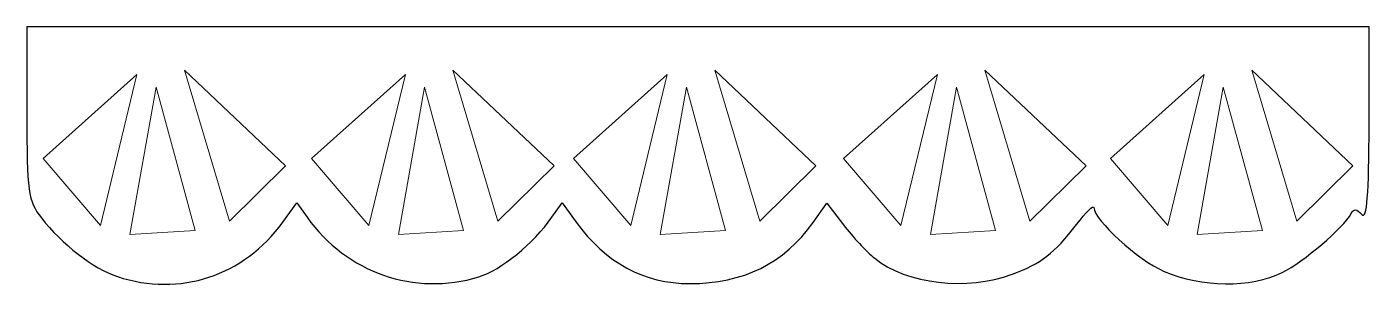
# Model space of a CAD drawing. Header units: centimetres. Extents: x -7.8 to 7.7, y -1.9 to 1.2.
import ezdxf

# ---------------------------------------------------------------- set-up
doc = ezdxf.new("R2010")
doc.units = ezdxf.units.CM
doc.header["$MEASUREMENT"] = 0
doc.layers.add('Layer 1', color=7, linetype='Continuous')

msp = doc.modelspace()

# ---------------------------------------------------------------- linework, layer by layer
at = {"layer": 'Layer 1'}
msp.add_open_spline([(-6.75663, -1.67147), (-7.03225, -1.58086), (-7.40193, -1.2962), (-7.63498, -0.99513), (-7.63498, -0.99513), (-7.78924, -0.79585), (-7.80268, -0.69892), (-7.80268, 0.21407), (-7.80268, 0.21407), (-7.80268, 0.21407), (-7.80268, 1.20663), (-7.80268, 1.20663), (-7.80268, 1.20663), (-7.80268, 1.20663), (-0.05417, 1.20663), (-0.05417, 1.20663), (-0.05417, 1.20663), (-0.05417, 1.20663), (7.69435, 1.20663), (7.69435, 1.20663), (7.69435, 1.20663), (7.69435, 1.20663), (7.69316, 0.08279), (7.69316, 0.08279), (7.69316, 0.08279), (7.69231, -0.72531), (7.66888, -1.01707), (7.60977, -0.9557), (7.60977, -0.9557), (7.54506, -0.8885), (7.51891, -0.88615), (7.48683, -0.94466), (7.48683, -0.94466), (7.39639, -1.1096), (6.93598, -1.50276), (6.69168, -1.62367), (6.69168, -1.62367), (6.32709, -1.8041), (5.76298, -1.79899), (5.32688, -1.6113), (5.32688, -1.6113), (5.02625, -1.48192), (4.51874, -1.02067), (4.51652, -0.87482), (4.51652, -0.87482), (4.51601, -0.84106), (4.4261, -0.92867), (4.31671, -1.06951), (4.31671, -1.06951), (4.05276, -1.40937), (3.91467, -1.51592), (3.57135, -1.6446), (3.57135, -1.6446), (3.05527, -1.83803), (2.35406, -1.75682), (1.98558, -1.46094), (1.98558, -1.46094), (1.89286, -1.38649), (1.73041, -1.21319), (1.62458, -1.07583), (1.62458, -1.07583), (1.62458, -1.07583), (1.43217, -0.8261), (1.43217, -0.8261), (1.43217, -0.8261), (1.43217, -0.8261), (1.27539, -1.04738), (1.27539, -1.04738), (1.27539, -1.04738), (0.94167, -1.51839), (0.46861, -1.75253), (-0.14853, -1.75213), (-0.14853, -1.75213), (-0.67689, -1.7518), (-1.12145, -1.5118), (-1.45994, -1.04418), (-1.45994, -1.04418), (-1.45994, -1.04418), (-1.62244, -0.81969), (-1.62244, -0.81969), (-1.62244, -0.81969), (-1.62244, -0.81969), (-1.74034, -0.98728), (-1.74034, -0.98728), (-1.74034, -0.98728), (-1.95547, -1.29307), (-2.32671, -1.59526), (-2.58436, -1.67432), (-2.58436, -1.67432), (-3.32385, -1.90123), (-4.11543, -1.62685), (-4.56651, -0.98728), (-4.56651, -0.98728), (-4.56651, -0.98728), (-4.6847, -0.81969), (-4.6847, -0.81969), (-4.6847, -0.81969), (-4.6847, -0.81969), (-4.8472, -1.04418), (-4.8472, -1.04418), (-4.8472, -1.04418), (-5.29628, -1.66458), (-6.0372, -1.90799), (-6.75663, -1.67147)], degree=3, knots=[0, 0, 0, 0, 0.03703704, 0.03703704, 0.03703704, 0.03703704, 0.07407407, 0.07407407, 0.07407407, 0.07407407, 0.11111111, 0.11111111, 0.11111111, 0.11111111, 0.14814815, 0.14814815, 0.14814815, 0.14814815, 0.18518519, 0.18518519, 0.18518519, 0.18518519, 0.22222222, 0.22222222, 0.22222222, 0.22222222, 0.25925926, 0.25925926, 0.25925926, 0.25925926, 0.2962963, 0.2962963, 0.2962963, 0.2962963, 0.33333333, 0.33333333, 0.33333333, 0.33333333, 0.37037037, 0.37037037, 0.37037037, 0.37037037, 0.40740741, 0.40740741, 0.40740741, 0.40740741, 0.44444444, 0.44444444, 0.44444444, 0.44444444, 0.48148148, 0.48148148, 0.48148148, 0.48148148, 0.51851852, 0.51851852, 0.51851852, 0.51851852, 0.55555556, 0.55555556, 0.55555556, 0.55555556, 0.59259259, 0.59259259, 0.59259259, 0.59259259, 0.62962963, 0.62962963, 0.62962963, 0.62962963, 0.66666667, 0.66666667, 0.66666667, 0.66666667, 0.7037037, 0.7037037, 0.7037037, 0.7037037, 0.74074074, 0.74074074, 0.74074074, 0.74074074, 0.77777778, 0.77777778, 0.77777778, 0.77777778, 0.81481481, 0.81481481, 0.81481481, 0.81481481, 0.85185185, 0.85185185, 0.85185185, 0.85185185, 0.88888889, 0.88888889, 0.88888889, 0.88888889, 0.92592593, 0.92592593, 0.92592593, 0.92592593, 1, 1, 1, 1], dxfattribs=at)
at = {"layer": 'Layer 1', "color": 2, "lineweight": 18}
for points in [[(-6.53171, 0.6584), (-6.53171, 0.6584), (-7.61474, -0.30965), (-7.61474, -0.30965), (-7.61474, -0.30965), (-7.61474, -0.30965), (-6.95284, -1.0842), (-6.95284, -1.0842), (-6.95284, -1.0842), (-6.95284, -1.0842), (-6.53171, 0.6584), (-6.53171, 0.6584)], [(-5.98287, 0.70869), (-5.98287, 0.70869), (-5.46424, -1.03446), (-5.46424, -1.03446), (-5.46424, -1.03446), (-5.46424, -1.03446), (-4.81561, -0.39547), (-4.81561, -0.39547), (-4.81561, -0.39547), (-4.81561, -0.39547), (-5.98287, 0.70869), (-5.98287, 0.70869)], [(-3.43231, 0.6584), (-3.43231, 0.6584), (-4.51534, -0.30965), (-4.51534, -0.30965), (-4.51534, -0.30965), (-4.51534, -0.30965), (-3.85344, -1.0842), (-3.85344, -1.0842), (-3.85344, -1.0842), (-3.85344, -1.0842), (-3.43231, 0.6584), (-3.43231, 0.6584)], [(-2.88347, 0.70869), (-2.88347, 0.70869), (-2.36484, -1.03446), (-2.36484, -1.03446), (-2.36484, -1.03446), (-2.36484, -1.03446), (-1.71621, -0.39547), (-1.71621, -0.39547), (-1.71621, -0.39547), (-1.71621, -0.39547), (-2.88347, 0.70869), (-2.88347, 0.70869)], [(-0.4085, 0.6584), (-0.4085, 0.6584), (-1.49153, -0.30965), (-1.49153, -0.30965), (-1.49153, -0.30965), (-1.49153, -0.30965), (-0.82963, -1.0842), (-0.82963, -1.0842), (-0.82963, -1.0842), (-0.82963, -1.0842), (-0.4085, 0.6584), (-0.4085, 0.6584)], [(0.14034, 0.70869), (0.14034, 0.70869), (0.65897, -1.03446), (0.65897, -1.03446), (0.65897, -1.03446), (0.65897, -1.03446), (1.3076, -0.39547), (1.3076, -0.39547), (1.3076, -0.39547), (1.3076, -0.39547), (0.14034, 0.70869), (0.14034, 0.70869)], [(2.70981, 0.6584), (2.70981, 0.6584), (1.62677, -0.30965), (1.62677, -0.30965), (1.62677, -0.30965), (1.62677, -0.30965), (2.28868, -1.0842), (2.28868, -1.0842), (2.28868, -1.0842), (2.28868, -1.0842), (2.70981, 0.6584), (2.70981, 0.6584)], [(3.25865, 0.70869), (3.25865, 0.70869), (3.77728, -1.03446), (3.77728, -1.03446), (3.77728, -1.03446), (3.77728, -1.03446), (4.42591, -0.39547), (4.42591, -0.39547), (4.42591, -0.39547), (4.42591, -0.39547), (3.25865, 0.70869), (3.25865, 0.70869)], [(5.79031, 0.6584), (5.79031, 0.6584), (4.70728, -0.30965), (4.70728, -0.30965), (4.70728, -0.30965), (4.70728, -0.30965), (5.36918, -1.0842), (5.36918, -1.0842), (5.36918, -1.0842), (5.36918, -1.0842), (5.79031, 0.6584), (5.79031, 0.6584)], [(6.33915, 0.70869), (6.33915, 0.70869), (6.85778, -1.03446), (6.85778, -1.03446), (6.85778, -1.03446), (6.85778, -1.03446), (7.50641, -0.39547), (7.50641, -0.39547), (7.50641, -0.39547), (7.50641, -0.39547), (6.33915, 0.70869), (6.33915, 0.70869)], [(-6.31153, 0.51136), (-6.31153, 0.51136), (-6.61273, -1.18696), (-6.61273, -1.18696), (-6.61273, -1.18696), (-6.61273, -1.18696), (-5.86019, -1.14105), (-5.86019, -1.14105), (-5.86019, -1.14105), (-5.86019, -1.14105), (-6.31153, 0.51136), (-6.31153, 0.51136)], [(-3.21213, 0.51136), (-3.21213, 0.51136), (-3.51333, -1.18696), (-3.51333, -1.18696), (-3.51333, -1.18696), (-3.51333, -1.18696), (-2.76079, -1.14105), (-2.76079, -1.14105), (-2.76079, -1.14105), (-2.76079, -1.14105), (-3.21213, 0.51136), (-3.21213, 0.51136)], [(-0.18832, 0.51136), (-0.18832, 0.51136), (-0.48952, -1.18696), (-0.48952, -1.18696), (-0.48952, -1.18696), (-0.48952, -1.18696), (0.26302, -1.14105), (0.26302, -1.14105), (0.26302, -1.14105), (0.26302, -1.14105), (-0.18832, 0.51136), (-0.18832, 0.51136)], [(2.92998, 0.51136), (2.92998, 0.51136), (2.62878, -1.18696), (2.62878, -1.18696), (2.62878, -1.18696), (2.62878, -1.18696), (3.38132, -1.14105), (3.38132, -1.14105), (3.38132, -1.14105), (3.38132, -1.14105), (2.92998, 0.51136), (2.92998, 0.51136)], [(6.01049, 0.51136), (6.01049, 0.51136), (5.70929, -1.18696), (5.70929, -1.18696), (5.70929, -1.18696), (5.70929, -1.18696), (6.46183, -1.14105), (6.46183, -1.14105), (6.46183, -1.14105), (6.46183, -1.14105), (6.01049, 0.51136), (6.01049, 0.51136)]]:
    msp.add_open_spline(points, degree=3, knots=[0, 0, 0, 0, 0.25, 0.25, 0.25, 0.25, 0.5, 0.5, 0.5, 0.5, 1, 1, 1, 1], dxfattribs=at)

doc.saveas('drawing.dxf')
